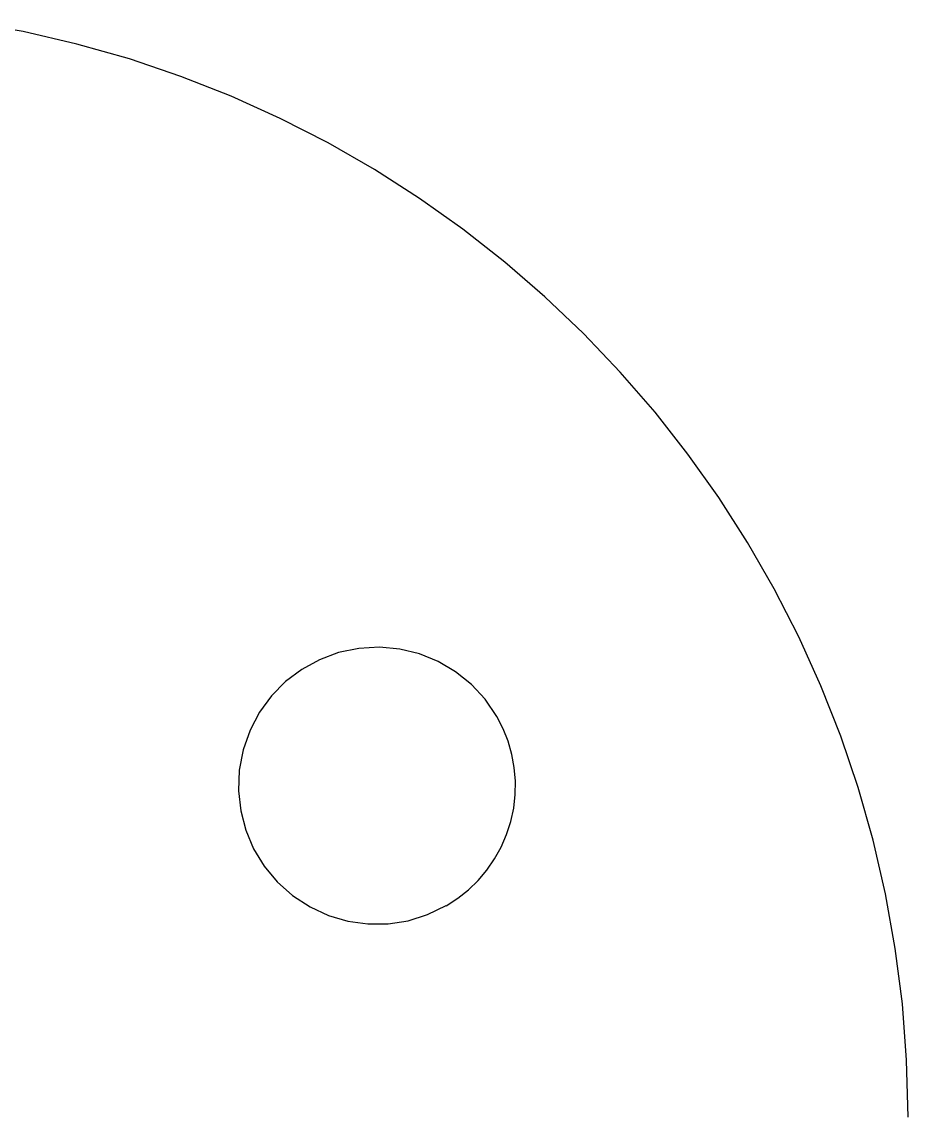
# Model space of a CAD drawing. Extents: x -1 to 307, y 59 to 2706.
# Drawn here: x 184.4 to 307.2, y 2552.4 to 2704.3 of the extents above; entities that cross this region are included whole.
import ezdxf

# ---------------------------------------------------------------- set-up
doc = ezdxf.new("R2010")
doc.units = 0

msp = doc.modelspace()

# ---------------------------------------------------------------- linework, layer by layer
at = {"layer": 'Layer_1'}
for p, q in [((184.595775, 2702.899392), (177.03178, 2704.250182)), ((184.595775, 2702.899392), (177.03178, 2704.250182)), ((184.595775, 2702.899392), (177.03178, 2704.250182)), ((184.595775, 2702.899392), (177.03178, 2704.250182)), ((184.595775, 2702.899392), (177.03178, 2704.250182)), ((184.595775, 2702.899392), (177.03178, 2704.250182)), ((184.595775, 2702.899392), (177.03178, 2704.250182)), ((184.595775, 2702.899392), (177.03178, 2704.250182)), ((192.027054, 2701.184263), (184.595775, 2702.899392)), ((192.027054, 2701.184263), (184.595775, 2702.899392)), ((192.027054, 2701.184263), (184.595775, 2702.899392)), ((192.027054, 2701.184263), (184.595775, 2702.899392)), ((192.027054, 2701.184263), (184.595775, 2702.899392)), ((192.027054, 2701.184263), (184.595775, 2702.899392)), ((192.027054, 2701.184263), (184.595775, 2702.899392)), ((192.027054, 2701.184263), (184.595775, 2702.899392)), ((199.315965, 2699.114445), (192.027054, 2701.184263)), ((199.315965, 2699.114445), (192.027054, 2701.184263)), ((199.315965, 2699.114445), (192.027054, 2701.184263)), ((199.315965, 2699.114445), (192.027054, 2701.184263)), ((199.315965, 2699.114445), (192.027054, 2701.184263)), ((199.315965, 2699.114445), (192.027054, 2701.184263)), ((199.315965, 2699.114445), (192.027054, 2701.184263)), ((199.315965, 2699.114445), (192.027054, 2701.184263)), ((206.452856, 2696.699589), (199.315965, 2699.114445)), ((206.452856, 2696.699589), (199.315965, 2699.114445)), ((206.452856, 2696.699589), (199.315965, 2699.114445)), ((206.452856, 2696.699589), (199.315965, 2699.114445)), ((206.452856, 2696.699589), (199.315965, 2699.114445)), ((206.452856, 2696.699589), (199.315965, 2699.114445)), ((206.452856, 2696.699589), (199.315965, 2699.114445)), ((206.452856, 2696.699589), (199.315965, 2699.114445)), ((213.428078, 2693.949345), (206.452856, 2696.699589)), ((213.428078, 2693.949345), (206.452856, 2696.699589)), ((213.428078, 2693.949345), (206.452856, 2696.699589)), ((213.428078, 2693.949345), (206.452856, 2696.699589)), ((213.428078, 2693.949345), (206.452856, 2696.699589)), ((213.428078, 2693.949345), (206.452856, 2696.699589)), ((213.428078, 2693.949345), (206.452856, 2696.699589)), ((213.428078, 2693.949345), (206.452856, 2696.699589)), ((220.231979, 2690.873366), (213.428078, 2693.949345)), ((220.231979, 2690.873366), (213.428078, 2693.949345)), ((220.231979, 2690.873366), (213.428078, 2693.949345)), ((220.231979, 2690.873366), (213.428078, 2693.949345)), ((220.231979, 2690.873366), (213.428078, 2693.949345)), ((220.231979, 2690.873366), (213.428078, 2693.949345)), ((220.231979, 2690.873366), (213.428078, 2693.949345)), ((220.231979, 2690.873366), (213.428078, 2693.949345)), ((226.854908, 2687.481302), (220.231979, 2690.873366)), ((226.854908, 2687.481302), (220.231979, 2690.873366)), ((226.854908, 2687.481302), (220.231979, 2690.873366)), ((226.854908, 2687.481302), (220.231979, 2690.873366)), ((226.854908, 2687.481302), (220.231979, 2690.873366)), ((226.854908, 2687.481302), (220.231979, 2690.873366)), ((226.854908, 2687.481302), (220.231979, 2690.873366)), ((226.854908, 2687.481302), (220.231979, 2690.873366)), ((233.287215, 2683.782804), (226.854908, 2687.481302)), ((233.287215, 2683.782804), (226.854908, 2687.481302)), ((233.287215, 2683.782804), (226.854908, 2687.481302)), ((233.287215, 2683.782804), (226.854908, 2687.481302)), ((233.287215, 2683.782804), (226.854908, 2687.481302)), ((233.287215, 2683.782804), (226.854908, 2687.481302)), ((233.287215, 2683.782804), (226.854908, 2687.481302)), ((233.287215, 2683.782804), (226.854908, 2687.481302)), ((239.519248, 2679.787522), (233.287215, 2683.782804)), ((239.519248, 2679.787522), (233.287215, 2683.782804)), ((239.519248, 2679.787522), (233.287215, 2683.782804)), ((239.519248, 2679.787522), (233.287215, 2683.782804)), ((239.519248, 2679.787522), (233.287215, 2683.782804)), ((239.519248, 2679.787522), (233.287215, 2683.782804)), ((239.519248, 2679.787522), (233.287215, 2683.782804)), ((239.519248, 2679.787522), (233.287215, 2683.782804)), ((245.541356, 2675.505109), (239.519248, 2679.787522)), ((245.541356, 2675.505109), (239.519248, 2679.787522)), ((245.541356, 2675.505109), (239.519248, 2679.787522)), ((245.541356, 2675.505109), (239.519248, 2679.787522)), ((245.541356, 2675.505109), (239.519248, 2679.787522)), ((245.541356, 2675.505109), (239.519248, 2679.787522)), ((245.541356, 2675.505109), (239.519248, 2679.787522)), ((245.541356, 2675.505109), (239.519248, 2679.787522)), ((251.343889, 2670.945215), (245.541356, 2675.505109)), ((251.343889, 2670.945215), (245.541356, 2675.505109)), ((251.343889, 2670.945215), (245.541356, 2675.505109)), ((251.343889, 2670.945215), (245.541356, 2675.505109)), ((251.343889, 2670.945215), (245.541356, 2675.505109)), ((251.343889, 2670.945215), (245.541356, 2675.505109)), ((251.343889, 2670.945215), (245.541356, 2675.505109)), ((251.343889, 2670.945215), (245.541356, 2675.505109)), ((256.917196, 2666.117491), (251.343889, 2670.945215)), ((256.917196, 2666.117491), (251.343889, 2670.945215)), ((256.917196, 2666.117491), (251.343889, 2670.945215)), ((256.917196, 2666.117491), (251.343889, 2670.945215)), ((256.917196, 2666.117491), (251.343889, 2670.945215)), ((256.917196, 2666.117491), (251.343889, 2670.945215)), ((256.917196, 2666.117491), (251.343889, 2670.945215)), ((256.917196, 2666.117491), (251.343889, 2670.945215)), ((262.251625, 2661.031588), (256.917196, 2666.117491)), ((262.251625, 2661.031588), (256.917196, 2666.117491)), ((262.251625, 2661.031588), (256.917196, 2666.117491)), ((262.251625, 2661.031588), (256.917196, 2666.117491)), ((262.251625, 2661.031588), (256.917196, 2666.117491)), ((262.251625, 2661.031588), (256.917196, 2666.117491)), ((262.251625, 2661.031588), (256.917196, 2666.117491)), ((262.251625, 2661.031588), (256.917196, 2666.117491)), ((267.337526, 2655.697156), (262.251625, 2661.031588)), ((267.337526, 2655.697156), (262.251625, 2661.031588)), ((267.337526, 2655.697156), (262.251625, 2661.031588)), ((267.337526, 2655.697156), (262.251625, 2661.031588)), ((267.337526, 2655.697156), (262.251625, 2661.031588)), ((267.337526, 2655.697156), (262.251625, 2661.031588)), ((267.337526, 2655.697156), (262.251625, 2661.031588)), ((267.337526, 2655.697156), (262.251625, 2661.031588)), ((272.165247, 2650.123848), (267.337526, 2655.697156)), ((272.165247, 2650.123848), (267.337526, 2655.697156)), ((272.165247, 2650.123848), (267.337526, 2655.697156)), ((272.165247, 2650.123848), (267.337526, 2655.697156)), ((272.165247, 2650.123848), (267.337526, 2655.697156)), ((272.165247, 2650.123848), (267.337526, 2655.697156)), ((272.165247, 2650.123848), (267.337526, 2655.697156)), ((272.165247, 2650.123848), (267.337526, 2655.697156)), ((276.725139, 2644.321314), (272.165247, 2650.123848)), ((276.725139, 2644.321314), (272.165247, 2650.123848)), ((276.725139, 2644.321314), (272.165247, 2650.123848)), ((276.725139, 2644.321314), (272.165247, 2650.123848)), ((276.725139, 2644.321314), (272.165247, 2650.123848)), ((276.725139, 2644.321314), (272.165247, 2650.123848)), ((276.725139, 2644.321314), (272.165247, 2650.123848)), ((276.725139, 2644.321314), (272.165247, 2650.123848)), ((281.007549, 2638.299204), (276.725139, 2644.321314)), ((281.007549, 2638.299204), (276.725139, 2644.321314)), ((281.007549, 2638.299204), (276.725139, 2644.321314)), ((281.007549, 2638.299204), (276.725139, 2644.321314)), ((281.007549, 2638.299204), (276.725139, 2644.321314)), ((281.007549, 2638.299204), (276.725139, 2644.321314)), ((281.007549, 2638.299204), (276.725139, 2644.321314)), ((281.007549, 2638.299204), (276.725139, 2644.321314)), ((285.002827, 2632.067171), (281.007549, 2638.299204)), ((285.002827, 2632.067171), (281.007549, 2638.299204)), ((285.002827, 2632.067171), (281.007549, 2638.299204)), ((285.002827, 2632.067171), (281.007549, 2638.299204)), ((285.002827, 2632.067171), (281.007549, 2638.299204)), ((285.002827, 2632.067171), (281.007549, 2638.299204)), ((285.002827, 2632.067171), (281.007549, 2638.299204)), ((285.002827, 2632.067171), (281.007549, 2638.299204)), ((288.701322, 2625.634864), (285.002827, 2632.067171)), ((288.701322, 2625.634864), (285.002827, 2632.067171)), ((288.701322, 2625.634864), (285.002827, 2632.067171)), ((288.701322, 2625.634864), (285.002827, 2632.067171)), ((288.701322, 2625.634864), (285.002827, 2632.067171)), ((288.701322, 2625.634864), (285.002827, 2632.067171)), ((288.701322, 2625.634864), (285.002827, 2632.067171)), ((288.701322, 2625.634864), (285.002827, 2632.067171)), ((292.093383, 2619.011936), (288.701322, 2625.634864)), ((292.093383, 2619.011936), (288.701322, 2625.634864)), ((292.093383, 2619.011936), (288.701322, 2625.634864)), ((292.093383, 2619.011936), (288.701322, 2625.634864)), ((292.093383, 2619.011936), (288.701322, 2625.634864)), ((292.093383, 2619.011936), (288.701322, 2625.634864)), ((292.093383, 2619.011936), (288.701322, 2625.634864)), ((292.093383, 2619.011936), (288.701322, 2625.634864)), ((234.00164, 2617.557164), (231.1282, 2617.39573)), ((234.00164, 2617.557164), (231.1282, 2617.39573)), ((234.00164, 2617.557164), (231.1282, 2617.39573)), ((234.00164, 2617.557164), (231.1282, 2617.39573)), ((234.00164, 2617.557164), (231.1282, 2617.39573)), ((234.00164, 2617.557164), (231.1282, 2617.39573)), ((234.00164, 2617.557164), (231.1282, 2617.39573)), ((234.00164, 2617.557164), (231.1282, 2617.39573)), ((236.819974, 2617.29478), (234.00164, 2617.557164)), ((236.819974, 2617.29478), (234.00164, 2617.557164)), ((236.819974, 2617.29478), (234.00164, 2617.557164)), ((236.819974, 2617.29478), (234.00164, 2617.557164)), ((236.819974, 2617.29478), (234.00164, 2617.557164)), ((236.819974, 2617.29478), (234.00164, 2617.557164)), ((236.819974, 2617.29478), (234.00164, 2617.557164)), ((236.819974, 2617.29478), (234.00164, 2617.557164)), ((295.169359, 2612.208036), (292.093383, 2619.011936)), ((295.169359, 2612.208036), (292.093383, 2619.011936)), ((295.169359, 2612.208036), (292.093383, 2619.011936)), ((295.169359, 2612.208036), (292.093383, 2619.011936)), ((295.169359, 2612.208036), (292.093383, 2619.011936)), ((295.169359, 2612.208036), (292.093383, 2619.011936)), ((295.169359, 2612.208036), (292.093383, 2619.011936)), ((295.169359, 2612.208036), (292.093383, 2619.011936)), ((228.310715, 2616.812222), (225.656342, 2615.829334)), ((228.310715, 2616.812222), (225.656342, 2615.829334)), ((228.310715, 2616.812222), (225.656342, 2615.829334)), ((228.310715, 2616.812222), (225.656342, 2615.829334)), ((228.310715, 2616.812222), (225.656342, 2615.829334)), ((228.310715, 2616.812222), (225.656342, 2615.829334)), ((228.310715, 2616.812222), (225.656342, 2615.829334)), ((228.310715, 2616.812222), (225.656342, 2615.829334)), ((231.128, 2617.4), (228.310715, 2616.812222)), ((231.128, 2617.4), (228.310715, 2616.812222)), ((231.128, 2617.4), (228.310715, 2616.812222)), ((231.128, 2617.4), (228.310715, 2616.812222)), ((231.128, 2617.4), (228.310715, 2616.812222)), ((231.128, 2617.4), (228.310715, 2616.812222)), ((231.128, 2617.4), (228.310715, 2616.812222)), ((231.128, 2617.4), (228.310715, 2616.812222)), ((239.54194, 2616.628931), (236.819974, 2617.29478)), ((239.54194, 2616.628931), (236.819974, 2617.29478)), ((239.54194, 2616.628931), (236.819974, 2617.29478)), ((239.54194, 2616.628931), (236.819974, 2617.29478)), ((239.54194, 2616.628931), (236.819974, 2617.29478)), ((239.54194, 2616.628931), (236.819974, 2617.29478)), ((239.54194, 2616.628931), (236.819974, 2617.29478)), ((239.54194, 2616.628931), (236.819974, 2617.29478)), ((242.126272, 2615.579967), (239.54194, 2616.628931)), ((242.126272, 2615.579967), (239.54194, 2616.628931)), ((242.126272, 2615.579967), (239.54194, 2616.628931)), ((242.126272, 2615.579967), (239.54194, 2616.628931)), ((242.126272, 2615.579967), (239.54194, 2616.628931)), ((242.126272, 2615.579967), (239.54194, 2616.628931)), ((242.126272, 2615.579967), (239.54194, 2616.628931)), ((242.126272, 2615.579967), (239.54194, 2616.628931)), ((225.656342, 2615.829334), (223.199474, 2614.481674)), ((225.656342, 2615.829334), (223.199474, 2614.481674)), ((225.656342, 2615.829334), (223.199474, 2614.481674)), ((225.656342, 2615.829334), (223.199474, 2614.481674)), ((225.656342, 2615.829334), (223.199474, 2614.481674)), ((225.656342, 2615.829334), (223.199474, 2614.481674)), ((225.656342, 2615.829334), (223.199474, 2614.481674)), ((225.656342, 2615.829334), (223.199474, 2614.481674)), ((244.531709, 2614.168241), (242.126272, 2615.579967)), ((244.531709, 2614.168241), (242.126272, 2615.579967)), ((244.531709, 2614.168241), (242.126272, 2615.579967)), ((244.531709, 2614.168241), (242.126272, 2615.579967)), ((244.531709, 2614.168241), (242.126272, 2615.579967)), ((244.531709, 2614.168241), (242.126272, 2615.579967)), ((244.531709, 2614.168241), (242.126272, 2615.579967)), ((244.531709, 2614.168241), (242.126272, 2615.579967)), ((223.199474, 2614.481674), (220.974701, 2612.799579)), ((223.199474, 2614.481674), (220.974701, 2612.799579)), ((223.199474, 2614.481674), (220.974701, 2612.799579)), ((223.199474, 2614.481674), (220.974701, 2612.799579)), ((223.199474, 2614.481674), (220.974701, 2612.799579)), ((223.199474, 2614.481674), (220.974701, 2612.799579)), ((223.199474, 2614.481674), (220.974701, 2612.799579)), ((223.199474, 2614.481674), (220.974701, 2612.799579)), ((246.716985, 2612.414103), (244.531709, 2614.168241)), ((246.716985, 2612.414103), (244.531709, 2614.168241)), ((246.716985, 2612.414103), (244.531709, 2614.168241)), ((246.716985, 2612.414103), (244.531709, 2614.168241)), ((246.716985, 2612.414103), (244.531709, 2614.168241)), ((246.716985, 2612.414103), (244.531709, 2614.168241)), ((246.716985, 2612.414103), (244.531709, 2614.168241)), ((246.716985, 2612.414103), (244.531709, 2614.168241)), ((220.974701, 2612.799579), (219.016616, 2610.813387)), ((220.974701, 2612.799579), (219.016616, 2610.813387)), ((220.974701, 2612.799579), (219.016616, 2610.813387)), ((220.974701, 2612.799579), (219.016616, 2610.813387)), ((220.974701, 2612.799579), (219.016616, 2610.813387)), ((220.974701, 2612.799579), (219.016616, 2610.813387)), ((220.974701, 2612.799579), (219.016616, 2610.813387)), ((220.974701, 2612.799579), (219.016616, 2610.813387)), ((248.640836, 2610.337906), (246.716985, 2612.414103)), ((248.640836, 2610.337906), (246.716985, 2612.414103)), ((248.640836, 2610.337906), (246.716985, 2612.414103)), ((248.640836, 2610.337906), (246.716985, 2612.414103)), ((248.640836, 2610.337906), (246.716985, 2612.414103)), ((248.640836, 2610.337906), (246.716985, 2612.414103)), ((248.640836, 2610.337906), (246.716985, 2612.414103)), ((248.640836, 2610.337906), (246.716985, 2612.414103)), ((297.9196, 2605.232816), (295.169359, 2612.208036)), ((297.9196, 2605.232816), (295.169359, 2612.208036)), ((297.9196, 2605.232816), (295.169359, 2612.208036)), ((297.9196, 2605.232816), (295.169359, 2612.208036)), ((297.9196, 2605.232816), (295.169359, 2612.208036)), ((297.9196, 2605.232816), (295.169359, 2612.208036)), ((297.9196, 2605.232816), (295.169359, 2612.208036)), ((297.9196, 2605.232816), (295.169359, 2612.208036)), ((219.016616, 2610.813387), (217.35981, 2608.553435)), ((219.016616, 2610.813387), (217.35981, 2608.553435)), ((219.016616, 2610.813387), (217.35981, 2608.553435)), ((219.016616, 2610.813387), (217.35981, 2608.553435)), ((219.016616, 2610.813387), (217.35981, 2608.553435)), ((219.016616, 2610.813387), (217.35981, 2608.553435)), ((219.016616, 2610.813387), (217.35981, 2608.553435)), ((219.016616, 2610.813387), (217.35981, 2608.553435)), ((250.262, 2607.96), (248.640836, 2610.337906)), ((250.262, 2607.96), (248.640836, 2610.337906)), ((250.262, 2607.96), (248.640836, 2610.337906)), ((250.262, 2607.96), (248.640836, 2610.337906)), ((250.262, 2607.96), (248.640836, 2610.337906)), ((250.262, 2607.96), (248.640836, 2610.337906)), ((250.262, 2607.96), (248.640836, 2610.337906)), ((250.262, 2607.96), (248.640836, 2610.337906)), ((217.35981, 2608.553435), (216.038874, 2606.05006)), ((217.35981, 2608.553435), (216.038874, 2606.05006)), ((217.35981, 2608.553435), (216.038874, 2606.05006)), ((217.35981, 2608.553435), (216.038874, 2606.05006)), ((217.35981, 2608.553435), (216.038874, 2606.05006)), ((217.35981, 2608.553435), (216.038874, 2606.05006)), ((217.35981, 2608.553435), (216.038874, 2606.05006)), ((217.35981, 2608.553435), (216.038874, 2606.05006)), ((251.129388, 2606.268893), (250.26191, 2607.9593)), ((251.129388, 2606.268893), (250.26191, 2607.9593)), ((251.129388, 2606.268893), (250.26191, 2607.9593)), ((251.129388, 2606.268893), (250.26191, 2607.9593)), ((251.129388, 2606.268893), (250.26191, 2607.9593)), ((251.129388, 2606.268893), (250.26191, 2607.9593)), ((251.129388, 2606.268893), (250.26191, 2607.9593)), ((251.129388, 2606.268893), (250.26191, 2607.9593)), ((216.038874, 2606.05006), (215.0884, 2603.3336)), ((216.038874, 2606.05006), (215.0884, 2603.3336)), ((216.038874, 2606.05006), (215.0884, 2603.3336)), ((216.038874, 2606.05006), (215.0884, 2603.3336)), ((216.038874, 2606.05006), (215.0884, 2603.3336)), ((216.038874, 2606.05006), (215.0884, 2603.3336)), ((216.038874, 2606.05006), (215.0884, 2603.3336)), ((216.038874, 2606.05006), (215.0884, 2603.3336)), ((251.821075, 2604.514105), (251.129388, 2606.268893)), ((251.821075, 2604.514105), (251.129388, 2606.268893)), ((251.821075, 2604.514105), (251.129388, 2606.268893)), ((251.821075, 2604.514105), (251.129388, 2606.268893)), ((251.821075, 2604.514105), (251.129388, 2606.268893)), ((251.821075, 2604.514105), (251.129388, 2606.268893)), ((251.821075, 2604.514105), (251.129388, 2606.268893)), ((251.821075, 2604.514105), (251.129388, 2606.268893)), ((252.335194, 2602.708448), (251.821075, 2604.514105)), ((252.335194, 2602.708448), (251.821075, 2604.514105)), ((252.335194, 2602.708448), (251.821075, 2604.514105)), ((252.335194, 2602.708448), (251.821075, 2604.514105)), ((252.335194, 2602.708448), (251.821075, 2604.514105)), ((252.335194, 2602.708448), (251.821075, 2604.514105)), ((252.335194, 2602.708448), (251.821075, 2604.514105)), ((252.335194, 2602.708448), (251.821075, 2604.514105)), ((300.334453, 2598.095927), (297.9196, 2605.232816)), ((300.334453, 2598.095927), (297.9196, 2605.232816)), ((300.334453, 2598.095927), (297.9196, 2605.232816)), ((300.334453, 2598.095927), (297.9196, 2605.232816)), ((300.334453, 2598.095927), (297.9196, 2605.232816)), ((300.334453, 2598.095927), (297.9196, 2605.232816)), ((300.334453, 2598.095927), (297.9196, 2605.232816)), ((300.334453, 2598.095927), (297.9196, 2605.232816)), ((215.089, 2603.33), (214.553905, 2600.502228)), ((215.089, 2603.33), (214.553905, 2600.502228)), ((215.089, 2603.33), (214.553905, 2600.502228)), ((215.089, 2603.33), (214.553905, 2600.502228)), ((215.089, 2603.33), (214.553905, 2600.502228)), ((215.089, 2603.33), (214.553905, 2600.502228)), ((215.089, 2603.33), (214.553905, 2600.502228)), ((215.089, 2603.33), (214.553905, 2600.502228)), ((252.669966, 2600.865431), (252.335194, 2602.708448)), ((252.669966, 2600.865431), (252.335194, 2602.708448)), ((252.669966, 2600.865431), (252.335194, 2602.708448)), ((252.669966, 2600.865431), (252.335194, 2602.708448)), ((252.669966, 2600.865431), (252.335194, 2602.708448)), ((252.669966, 2600.865431), (252.335194, 2602.708448)), ((252.669966, 2600.865431), (252.335194, 2602.708448)), ((252.669966, 2600.865431), (252.335194, 2602.708448)), ((252.823611, 2598.998567), (252.669966, 2600.865431)), ((252.823611, 2598.998567), (252.669966, 2600.865431)), ((252.823611, 2598.998567), (252.669966, 2600.865431)), ((252.823611, 2598.998567), (252.669966, 2600.865431)), ((252.823611, 2598.998567), (252.669966, 2600.865431)), ((252.823611, 2598.998567), (252.669966, 2600.865431)), ((252.823611, 2598.998567), (252.669966, 2600.865431)), ((252.823611, 2598.998567), (252.669966, 2600.865431)), ((214.553905, 2600.502228), (214.446187, 2597.673761)), ((214.553905, 2600.502228), (214.446187, 2597.673761)), ((214.553905, 2600.502228), (214.446187, 2597.673761)), ((214.553905, 2600.502228), (214.446187, 2597.673761)), ((214.553905, 2600.502228), (214.446187, 2597.673761)), ((214.553905, 2600.502228), (214.446187, 2597.673761)), ((214.553905, 2600.502228), (214.446187, 2597.673761)), ((214.553905, 2600.502228), (214.446187, 2597.673761)), ((252.794351, 2597.121366), (252.823611, 2598.998567)), ((252.794351, 2597.121366), (252.823611, 2598.998567)), ((252.794351, 2597.121366), (252.823611, 2598.998567)), ((252.794351, 2597.121366), (252.823611, 2598.998567)), ((252.794351, 2597.121366), (252.823611, 2598.998567)), ((252.794351, 2597.121366), (252.823611, 2598.998567)), ((252.794351, 2597.121366), (252.823611, 2598.998567)), ((252.794351, 2597.121366), (252.823611, 2598.998567)), ((302.404269, 2590.807021), (300.334453, 2598.095927)), ((302.404269, 2590.807021), (300.334453, 2598.095927)), ((302.404269, 2590.807021), (300.334453, 2598.095927)), ((302.404269, 2590.807021), (300.334453, 2598.095927)), ((302.404269, 2590.807021), (300.334453, 2598.095927)), ((302.404269, 2590.807021), (300.334453, 2598.095927)), ((302.404269, 2590.807021), (300.334453, 2598.095927)), ((302.404269, 2590.807021), (300.334453, 2598.095927)), ((214.446187, 2597.673761), (214.751055, 2594.88817)), ((214.446187, 2597.673761), (214.751055, 2594.88817)), ((214.446187, 2597.673761), (214.751055, 2594.88817)), ((214.446187, 2597.673761), (214.751055, 2594.88817)), ((214.446187, 2597.673761), (214.751055, 2594.88817)), ((214.446187, 2597.673761), (214.751055, 2594.88817)), ((214.446187, 2597.673761), (214.751055, 2594.88817)), ((214.446187, 2597.673761), (214.751055, 2594.88817)), ((252.580407, 2595.24734), (252.794351, 2597.121366)), ((252.580407, 2595.24734), (252.794351, 2597.121366)), ((252.580407, 2595.24734), (252.794351, 2597.121366)), ((252.580407, 2595.24734), (252.794351, 2597.121366)), ((252.580407, 2595.24734), (252.794351, 2597.121366)), ((252.580407, 2595.24734), (252.794351, 2597.121366)), ((252.580407, 2595.24734), (252.794351, 2597.121366)), ((252.580407, 2595.24734), (252.794351, 2597.121366)), ((214.751055, 2594.88817), (215.453719, 2592.189024)), ((214.751055, 2594.88817), (215.453719, 2592.189024)), ((214.751055, 2594.88817), (215.453719, 2592.189024)), ((214.751055, 2594.88817), (215.453719, 2592.189024)), ((214.751055, 2594.88817), (215.453719, 2592.189024)), ((214.751055, 2594.88817), (215.453719, 2592.189024)), ((214.751055, 2594.88817), (215.453719, 2592.189024)), ((214.751055, 2594.88817), (215.453719, 2592.189024)), ((252.18, 2593.39), (252.580407, 2595.24734)), ((252.18, 2593.39), (252.580407, 2595.24734)), ((252.18, 2593.39), (252.580407, 2595.24734)), ((252.18, 2593.39), (252.580407, 2595.24734)), ((252.18, 2593.39), (252.580407, 2595.24734)), ((252.18, 2593.39), (252.580407, 2595.24734)), ((252.18, 2593.39), (252.580407, 2595.24734)), ((252.18, 2593.39), (252.580407, 2595.24734)), ((251.598855, 2591.579607), (252.18076, 2593.3883)), ((251.598855, 2591.579607), (252.18076, 2593.3883)), ((251.598855, 2591.579607), (252.18076, 2593.3883)), ((251.598855, 2591.579607), (252.18076, 2593.3883)), ((251.598855, 2591.579607), (252.18076, 2593.3883)), ((251.598855, 2591.579607), (252.18076, 2593.3883)), ((251.598855, 2591.579607), (252.18076, 2593.3883)), ((251.598855, 2591.579607), (252.18076, 2593.3883)), ((215.453719, 2592.189024), (216.53939, 2589.619894)), ((215.453719, 2592.189024), (216.53939, 2589.619894)), ((215.453719, 2592.189024), (216.53939, 2589.619894)), ((215.453719, 2592.189024), (216.53939, 2589.619894)), ((215.453719, 2592.189024), (216.53939, 2589.619894)), ((215.453719, 2592.189024), (216.53939, 2589.619894)), ((215.453719, 2592.189024), (216.53939, 2589.619894)), ((215.453719, 2592.189024), (216.53939, 2589.619894)), ((250.847125, 2589.849693), (251.598855, 2591.579607)), ((250.847125, 2589.849693), (251.598855, 2591.579607)), ((250.847125, 2589.849693), (251.598855, 2591.579607)), ((250.847125, 2589.849693), (251.598855, 2591.579607)), ((250.847125, 2589.849693), (251.598855, 2591.579607)), ((250.847125, 2589.849693), (251.598855, 2591.579607)), ((250.847125, 2589.849693), (251.598855, 2591.579607)), ((250.847125, 2589.849693), (251.598855, 2591.579607)), ((304.119396, 2583.375747), (302.404269, 2590.807021)), ((304.119396, 2583.375747), (302.404269, 2590.807021)), ((304.119396, 2583.375747), (302.404269, 2590.807021)), ((304.119396, 2583.375747), (302.404269, 2590.807021)), ((304.119396, 2583.375747), (302.404269, 2590.807021)), ((304.119396, 2583.375747), (302.404269, 2590.807021)), ((304.119396, 2583.375747), (302.404269, 2590.807021)), ((304.119396, 2583.375747), (302.404269, 2590.807021)), ((216.53939, 2589.619894), (217.993279, 2587.22435)), ((216.53939, 2589.619894), (217.993279, 2587.22435)), ((216.53939, 2589.619894), (217.993279, 2587.22435)), ((216.53939, 2589.619894), (217.993279, 2587.22435)), ((216.53939, 2589.619894), (217.993279, 2587.22435)), ((216.53939, 2589.619894), (217.993279, 2587.22435)), ((216.53939, 2589.619894), (217.993279, 2587.22435)), ((216.53939, 2589.619894), (217.993279, 2587.22435)), ((249.933867, 2588.20937), (250.847125, 2589.849693)), ((249.933867, 2588.20937), (250.847125, 2589.849693)), ((249.933867, 2588.20937), (250.847125, 2589.849693)), ((249.933867, 2588.20937), (250.847125, 2589.849693)), ((249.933867, 2588.20937), (250.847125, 2589.849693)), ((249.933867, 2588.20937), (250.847125, 2589.849693)), ((249.933867, 2588.20937), (250.847125, 2589.849693)), ((249.933867, 2588.20937), (250.847125, 2589.849693)), ((217.993279, 2587.22435), (219.800596, 2585.045962)), ((217.993279, 2587.22435), (219.800596, 2585.045962)), ((217.993279, 2587.22435), (219.800596, 2585.045962)), ((217.993279, 2587.22435), (219.800596, 2585.045962)), ((217.993279, 2587.22435), (219.800596, 2585.045962)), ((217.993279, 2587.22435), (219.800596, 2585.045962)), ((217.993279, 2587.22435), (219.800596, 2585.045962)), ((217.993279, 2587.22435), (219.800596, 2585.045962)), ((248.867376, 2586.669447), (249.933867, 2588.20937)), ((248.867376, 2586.669447), (249.933867, 2588.20937)), ((248.867376, 2586.669447), (249.933867, 2588.20937)), ((248.867376, 2586.669447), (249.933867, 2588.20937)), ((248.867376, 2586.669447), (249.933867, 2588.20937)), ((248.867376, 2586.669447), (249.933867, 2588.20937)), ((248.867376, 2586.669447), (249.933867, 2588.20937)), ((248.867376, 2586.669447), (249.933867, 2588.20937)), ((247.655948, 2585.240738), (248.867376, 2586.669447)), ((247.655948, 2585.240738), (248.867376, 2586.669447)), ((247.655948, 2585.240738), (248.867376, 2586.669447)), ((247.655948, 2585.240738), (248.867376, 2586.669447)), ((247.655948, 2585.240738), (248.867376, 2586.669447)), ((247.655948, 2585.240738), (248.867376, 2586.669447)), ((247.655948, 2585.240738), (248.867376, 2586.669447)), ((247.655948, 2585.240738), (248.867376, 2586.669447)), ((219.800596, 2585.045962), (221.94655, 2583.1283)), ((219.800596, 2585.045962), (221.94655, 2583.1283)), ((219.800596, 2585.045962), (221.94655, 2583.1283)), ((219.800596, 2585.045962), (221.94655, 2583.1283)), ((219.800596, 2585.045962), (221.94655, 2583.1283)), ((219.800596, 2585.045962), (221.94655, 2583.1283)), ((219.800596, 2585.045962), (221.94655, 2583.1283)), ((219.800596, 2585.045962), (221.94655, 2583.1283)), ((246.307879, 2583.934053), (247.655948, 2585.240738)), ((246.307879, 2583.934053), (247.655948, 2585.240738)), ((246.307879, 2583.934053), (247.655948, 2585.240738)), ((246.307879, 2583.934053), (247.655948, 2585.240738)), ((246.307879, 2583.934053), (247.655948, 2585.240738)), ((246.307879, 2583.934053), (247.655948, 2585.240738)), ((246.307879, 2583.934053), (247.655948, 2585.240738)), ((246.307879, 2583.934053), (247.655948, 2585.240738)), ((221.946, 2583.13), (224.353743, 2581.553503)), ((221.946, 2583.13), (224.353743, 2581.553503)), ((221.946, 2583.13), (224.353743, 2581.553503)), ((221.946, 2583.13), (224.353743, 2581.553503)), ((221.946, 2583.13), (224.353743, 2581.553503)), ((221.946, 2583.13), (224.353743, 2581.553503)), ((221.946, 2583.13), (224.353743, 2581.553503)), ((221.946, 2583.13), (224.353743, 2581.553503)), ((243.235, 2581.73), (244.831464, 2582.760203)), ((243.235, 2581.73), (244.831464, 2582.760203)), ((243.235, 2581.73), (244.831464, 2582.760203)), ((243.235, 2581.73), (244.831464, 2582.760203)), ((243.235, 2581.73), (244.831464, 2582.760203)), ((243.235, 2581.73), (244.831464, 2582.760203)), ((243.235, 2581.73), (244.831464, 2582.760203)), ((243.235, 2581.73), (244.831464, 2582.760203)), ((244.831464, 2582.760203), (246.307879, 2583.934053)), ((244.831464, 2582.760203), (246.307879, 2583.934053)), ((244.831464, 2582.760203), (246.307879, 2583.934053)), ((244.831464, 2582.760203), (246.307879, 2583.934053)), ((244.831464, 2582.760203), (246.307879, 2583.934053)), ((244.831464, 2582.760203), (246.307879, 2583.934053)), ((244.831464, 2582.760203), (246.307879, 2583.934053)), ((244.831464, 2582.760203), (246.307879, 2583.934053)), ((305.470184, 2575.811757), (304.119396, 2583.375747)), ((305.470184, 2575.811757), (304.119396, 2583.375747)), ((305.470184, 2575.811757), (304.119396, 2583.375747)), ((305.470184, 2575.811757), (304.119396, 2583.375747)), ((305.470184, 2575.811757), (304.119396, 2583.375747)), ((305.470184, 2575.811757), (304.119396, 2583.375747)), ((305.470184, 2575.811757), (304.119396, 2583.375747)), ((305.470184, 2575.811757), (304.119396, 2583.375747)), ((224.353743, 2581.553503), (226.925674, 2580.371583)), ((224.353743, 2581.553503), (226.925674, 2580.371583)), ((224.353743, 2581.553503), (226.925674, 2580.371583)), ((224.353743, 2581.553503), (226.925674, 2580.371583)), ((224.353743, 2581.553503), (226.925674, 2580.371583)), ((224.353743, 2581.553503), (226.925674, 2580.371583)), ((224.353743, 2581.553503), (226.925674, 2580.371583)), ((224.353743, 2581.553503), (226.925674, 2580.371583)), ((240.64127, 2580.485976), (243.2342, 2581.73472)), ((240.64127, 2580.485976), (243.2342, 2581.73472)), ((240.64127, 2580.485976), (243.2342, 2581.73472)), ((240.64127, 2580.485976), (243.2342, 2581.73472)), ((240.64127, 2580.485976), (243.2342, 2581.73472)), ((240.64127, 2580.485976), (243.2342, 2581.73472)), ((240.64127, 2580.485976), (243.2342, 2581.73472)), ((240.64127, 2580.485976), (243.2342, 2581.73472)), ((226.925674, 2580.371583), (229.615883, 2579.587249)), ((226.925674, 2580.371583), (229.615883, 2579.587249)), ((226.925674, 2580.371583), (229.615883, 2579.587249)), ((226.925674, 2580.371583), (229.615883, 2579.587249)), ((226.925674, 2580.371583), (229.615883, 2579.587249)), ((226.925674, 2580.371583), (229.615883, 2579.587249)), ((226.925674, 2580.371583), (229.615883, 2579.587249)), ((226.925674, 2580.371583), (229.615883, 2579.587249)), ((235.167488, 2579.223381), (237.937062, 2579.649866)), ((235.167488, 2579.223381), (237.937062, 2579.649866)), ((235.167488, 2579.223381), (237.937062, 2579.649866)), ((235.167488, 2579.223381), (237.937062, 2579.649866)), ((235.167488, 2579.223381), (237.937062, 2579.649866)), ((235.167488, 2579.223381), (237.937062, 2579.649866)), ((235.167488, 2579.223381), (237.937062, 2579.649866)), ((235.167488, 2579.223381), (237.937062, 2579.649866)), ((237.937062, 2579.649866), (240.64127, 2580.485976)), ((237.937062, 2579.649866), (240.64127, 2580.485976)), ((237.937062, 2579.649866), (240.64127, 2580.485976)), ((237.937062, 2579.649866), (240.64127, 2580.485976)), ((237.937062, 2579.649866), (240.64127, 2580.485976)), ((237.937062, 2579.649866), (240.64127, 2580.485976)), ((237.937062, 2579.649866), (240.64127, 2580.485976)), ((237.937062, 2579.649866), (240.64127, 2580.485976)), ((229.615883, 2579.587249), (232.378457, 2579.203513)), ((229.615883, 2579.587249), (232.378457, 2579.203513)), ((229.615883, 2579.587249), (232.378457, 2579.203513)), ((229.615883, 2579.587249), (232.378457, 2579.203513)), ((229.615883, 2579.587249), (232.378457, 2579.203513)), ((229.615883, 2579.587249), (232.378457, 2579.203513)), ((229.615883, 2579.587249), (232.378457, 2579.203513)), ((229.615883, 2579.587249), (232.378457, 2579.203513)), ((232.378457, 2579.203513), (235.167488, 2579.223381)), ((232.378457, 2579.203513), (235.167488, 2579.223381)), ((232.378457, 2579.203513), (235.167488, 2579.223381)), ((232.378457, 2579.203513), (235.167488, 2579.223381)), ((232.378457, 2579.203513), (235.167488, 2579.223381)), ((232.378457, 2579.203513), (235.167488, 2579.223381)), ((232.378457, 2579.203513), (235.167488, 2579.223381)), ((232.378457, 2579.203513), (235.167488, 2579.223381)), ((306.446981, 2568.124702), (305.470184, 2575.811757)), ((306.446981, 2568.124702), (305.470184, 2575.811757)), ((306.446981, 2568.124702), (305.470184, 2575.811757)), ((306.446981, 2568.124702), (305.470184, 2575.811757)), ((306.446981, 2568.124702), (305.470184, 2575.811757)), ((306.446981, 2568.124702), (305.470184, 2575.811757)), ((306.446981, 2568.124702), (305.470184, 2575.811757)), ((306.446981, 2568.124702), (305.470184, 2575.811757)), ((307.040137, 2560.324232), (306.446981, 2568.124702)), ((307.040137, 2560.324232), (306.446981, 2568.124702)), ((307.040137, 2560.324232), (306.446981, 2568.124702)), ((307.040137, 2560.324232), (306.446981, 2568.124702)), ((307.040137, 2560.324232), (306.446981, 2568.124702)), ((307.040137, 2560.324232), (306.446981, 2568.124702)), ((307.040137, 2560.324232), (306.446981, 2568.124702)), ((307.040137, 2560.324232), (306.446981, 2568.124702)), ((307.24, 2552.42), (307.040137, 2560.324232)), ((307.24, 2552.42), (307.040137, 2560.324232)), ((307.24, 2552.42), (307.040137, 2560.324232)), ((307.24, 2552.42), (307.040137, 2560.324232)), ((307.24, 2552.42), (307.040137, 2560.324232)), ((307.24, 2552.42), (307.040137, 2560.324232)), ((307.24, 2552.42), (307.040137, 2560.324232)), ((307.24, 2552.42), (307.040137, 2560.324232))]:
    msp.add_line(p, q, dxfattribs=at)

doc.saveas('drawing.dxf')
